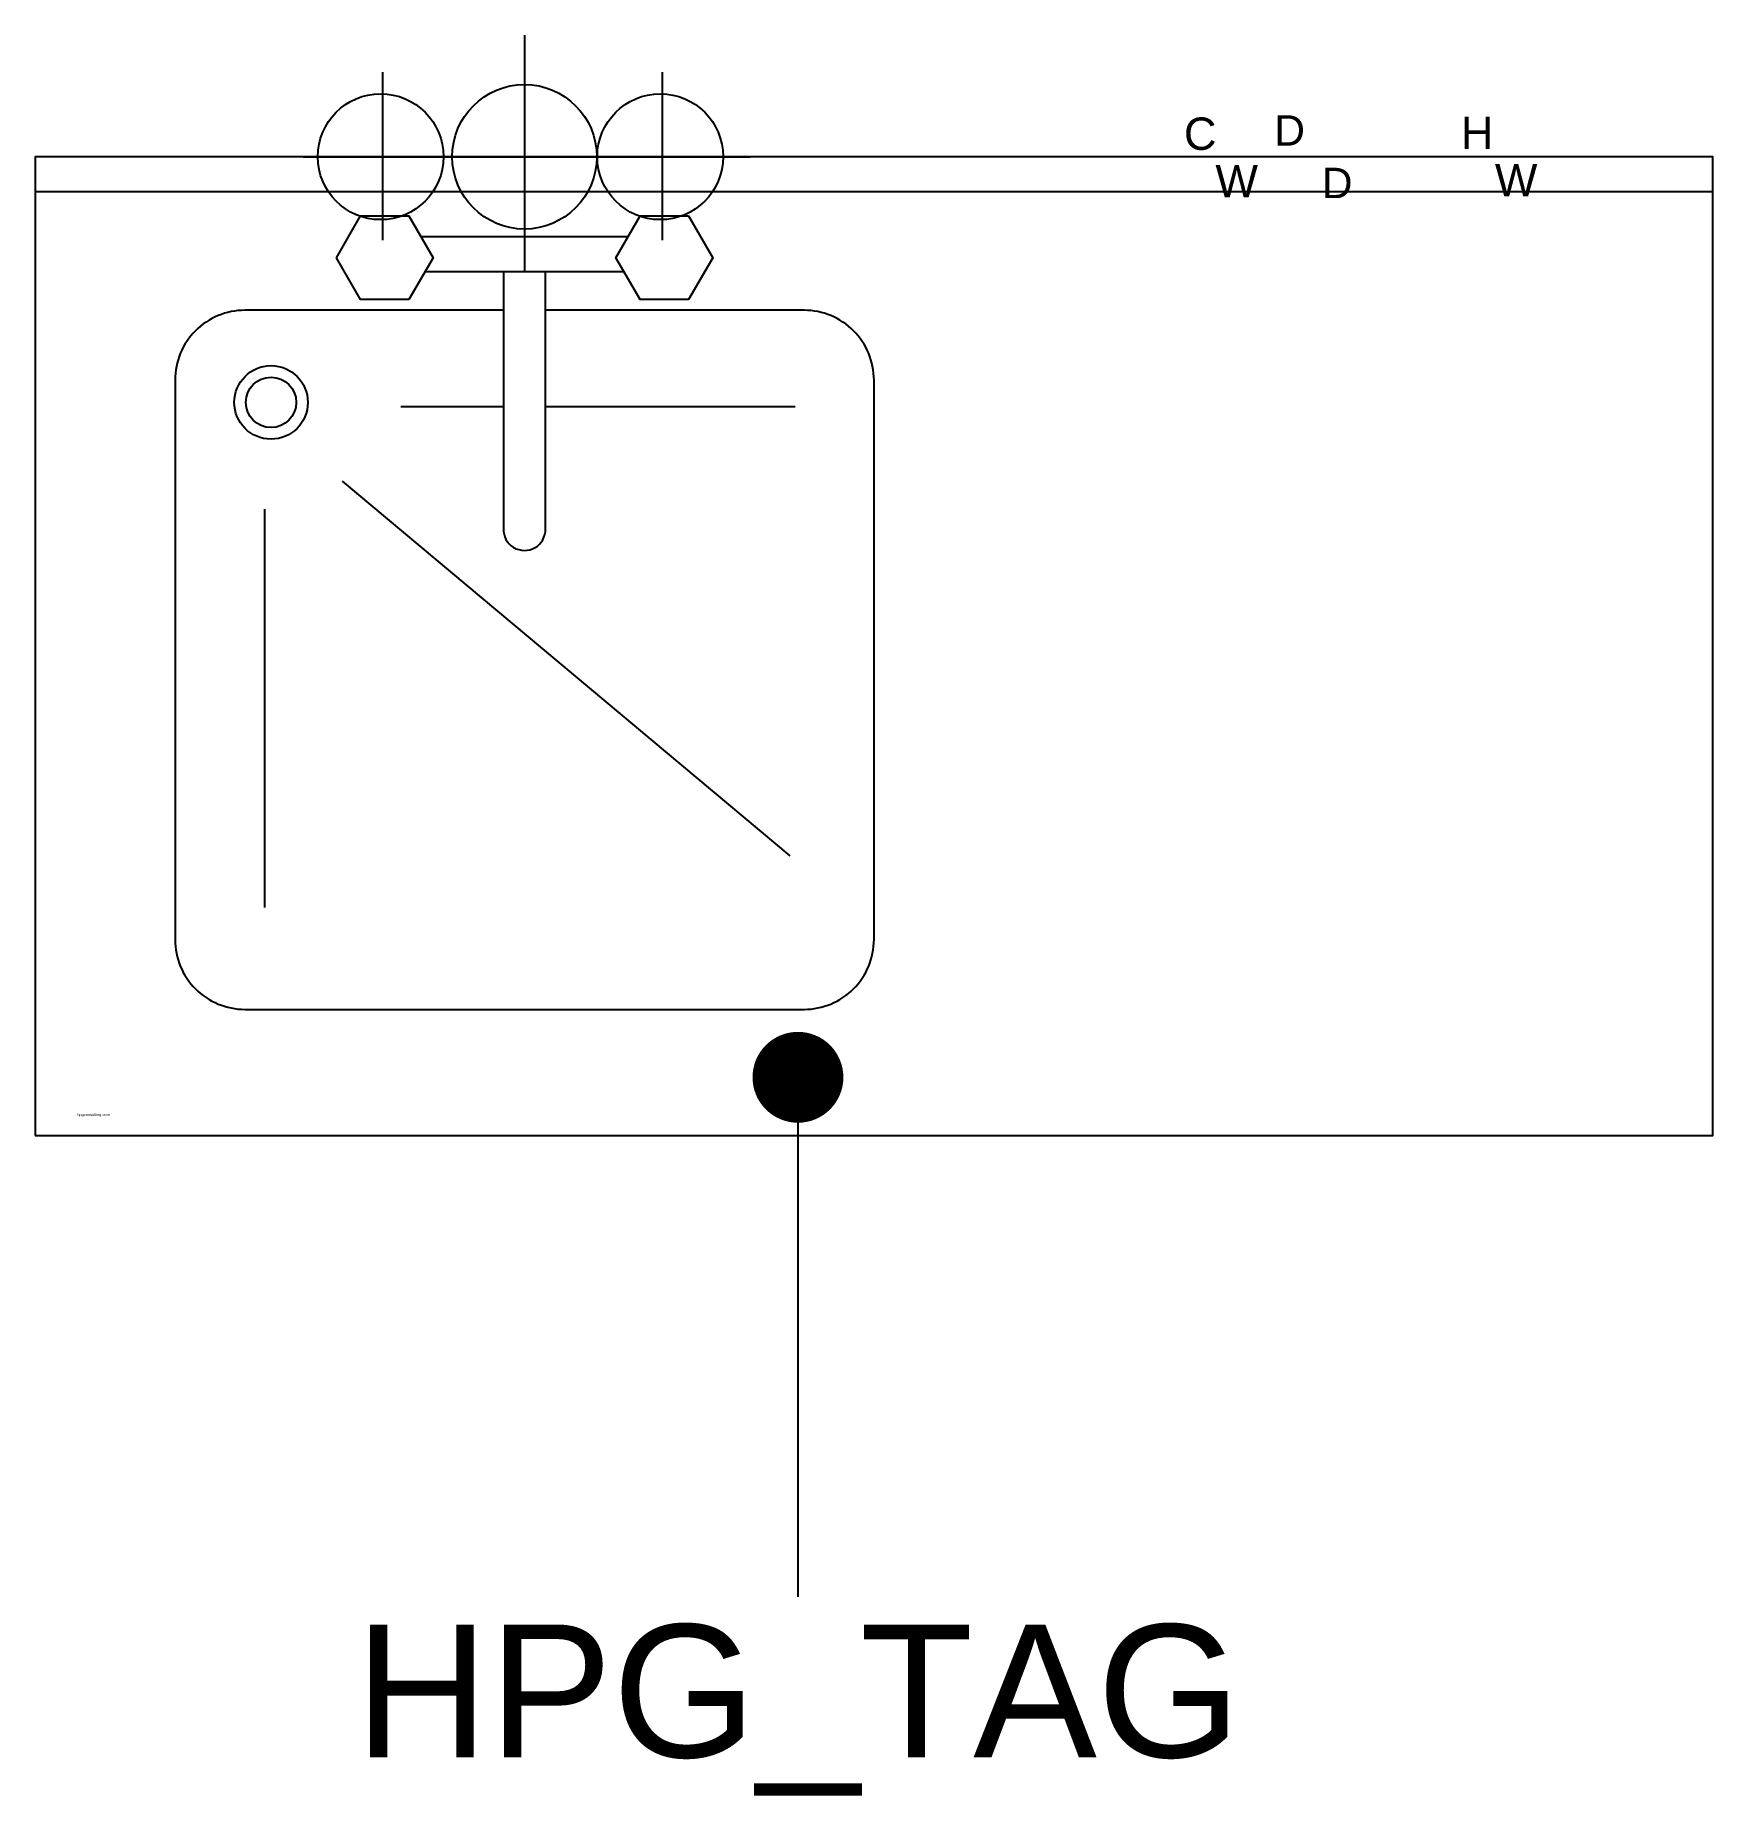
# Model space of a CAD drawing. Header units: millimetres. Extents: x 0 to 1200, y -1172 to 87.
import ezdxf
from ezdxf.enums import TextEntityAlignment as Align

# ---------------------------------------------------------------- set-up
doc = ezdxf.new("R2010")
doc.units = ezdxf.units.MM
doc.header["$LTSCALE"] = 1000
doc.header["$MEASUREMENT"] = 0
doc.linetypes.add('1', pattern=[0])
doc.layers.get('0').update_dxf_attribs({"linetype": '1'})
doc.layers.add('HPG Drainage', color=7, linetype='Continuous', true_color=0xad00ad)
doc.layers.add('HPG Water Supply', color=7, linetype='Continuous', true_color=0x00fa00)
doc.layers.add('HPG Equipment', color=20, linetype='Continuous')
doc.layers.add('HPG Equipment Code', color=130, linetype='Continuous')
doc.styles.add('ARIAL', font='arial.ttf')
doc.styles.add('ROMANS', font='romans.shx', dxfattribs={"height": 100})
doc.dimstyles.new('DIM-100', dxfattribs={"dimtxt": 125, "dimasz": 66, "dimexe": 1, "dimexo": 0, "dimgap": 0, "dimtad": 0, "dimtih": 1, "dimtoh": 1, "dimdec": 0, "dimrnd": 10, "dimzin": 3, "dimdsep": 46, "dimtxsty": 'ARIAL', "dimblk": 'OBLIQUE', "dimcen": 1, "dimdle": 1, "dimclrd": 256, "dimclre": 256, "dimclrt": 256, "dimazin": 0, "dimtfac": 1, "dimtdec": 0, "dimtofl": 0, "dimtmove": 0, "dimatfit": 3, "dimldrblk": 'OPEN', "dimfxl": 1, "dimtfill": 1, "dimtolj": 1, "dimtzin": 0, "dimarcsym": 0})

# ---------------------------------------------------------------- blocks, each defined once
blk = doc.blocks.new('_Oblique')
at = {"color": 0, "linetype": 'ByBlock', "lineweight": -2}
blk.add_line((-0.5, -0.5), (0.5, 0.5), dxfattribs=at)
blk = doc.blocks.new('DD')
at = {"layer": 'HPG Drainage'}
for p, q in [((36417.1, -22121.1), (36417.1, -22301.1)), ((36332.1, -22213.6), (36512.1, -22213.6))]:
    blk.add_line(p, q, dxfattribs=at)
blk.add_circle((36417.1, -22213.6), 55, dxfattribs=at)
at = {"layer": 'HPG Drainage', "char_height": 23.127, "width": 621.577, "attachment_point": 9, "style": 'ROMANS'}
for insert in [(37011.2, -22205.1), (37047.4, -22245.1)]:
    blk.add_mtext('{\\fArial|b0|i0|c0|p34;D}', dxfattribs=dict(at, insert=insert))
blk = doc.blocks.new('HW')
at = {"layer": 'HPG Water Supply'}
for p, q in [((36770.7, -22153.7), (36770.7, -22273.7)), ((36713.8, -22214.1), (36833.8, -22214.1))]:
    blk.add_line(p, q, dxfattribs=at)
blk.add_circle((36769.3, -22214.1), 45, dxfattribs=at)
at = {"layer": 'HPG Water Supply', "char_height": 23.127, "width": 621.577, "attachment_point": 9, "style": 'ROMANS'}
for s, insert in [('{\\fArial|b0|i0|c0|p34;H}', (37365.3, -22208.6)), ('{\\fArial|b0|i0|c0|p34;W}', (37396.8, -22242.3))]:
    blk.add_mtext(s, dxfattribs=dict(at, insert=insert))
blk = doc.blocks.new('CW')
at = {"layer": 'HPG Water Supply'}
for p, q in [((36970.7, -22153.7), (36970.7, -22273.7)), ((36913.8, -22214.1), (37033.8, -22214.1))]:
    blk.add_line(p, q, dxfattribs=at)
blk.add_circle((36969.3, -22214.1), 45, dxfattribs=at)
at = {"layer": 'HPG Water Supply', "char_height": 23.127, "width": 621.577, "attachment_point": 9, "style": 'ROMANS'}
for s, insert in [('{\\fArial|b0|i0|c0|p34;C}', (37567.2, -22209.5)), ('{\\fArial|b0|i0|c0|p34;W}', (37596.9, -22243.1))]:
    blk.add_mtext(s, dxfattribs=dict(at, insert=insert))

msp = doc.modelspace()

# ---------------------------------------------------------------- linework, layer by layer
at = {"layer": 'HPG Equipment'}
msp.add_line((1200, -25), (0, -25), dxfattribs=at)
at = {"layer": 'HPG Equipment', "ltscale": 22, "transparency": 33554643}
for p, q in [((424.3, -57.2), (275.5, -57.2)), ((424, -57.2), (276, -57.2)), ((421.1, -82.2), (278.9, -82.2)), ((335, -178.9), (261.6, -178.9)), ((543.7, -178.9), (365, -178.9)), ((219.6, -232.1), (539.8, -500.1)), ((164, -252.1), (164, -537))]:
    msp.add_line(p, q, dxfattribs=at)
at = {"layer": 'HPG Equipment'}
msp.add_lwpolyline([(0, -700), (1200, -700), (1200, 0), (0, 0)], close=True, dxfattribs=at)
at = {"layer": 'HPG Equipment', "ltscale": 22, "transparency": 33554643}
for points in [[(215.4, -72.2), (232.7, -42.2), (267.3, -42.2), (284.6, -72.2), (267.3, -102.2), (232.7, -102.2)], [(467.3, -42.2), (484.6, -72.2), (467.3, -102.2), (432.7, -102.2), (415.4, -72.2), (432.7, -42.2)]]:
    msp.add_lwpolyline(points, close=True, dxfattribs=at)
for points in [[(335, -82.2), (335, -265.9, 1.034518), (365, -266.2), (365, -82.2)], [(335, -109.8), (150, -109.8, 0.414214), (100, -159.8), (100, -559.8, 0.414214), (150, -609.8), (550, -609.8, 0.414214), (600, -559.8), (600, -159.8, 0.414214), (550, -109.8), (365, -109.8)]]:
    msp.add_lwpolyline(points, format="xyb", dxfattribs=at)
for radius in [26.3, 18]:
    msp.add_circle((168.7, -175.7), radius, dxfattribs=at)

# ---------------------------------------------------------------- block references
at = {"layer": 'HPG Drainage', "xscale": 0.939731590049007, "yscale": 0.939731590049007, "zscale": 0.939731590049007}
msp.add_blockref('DD', (-33872.3, 20874.8), dxfattribs=at)
at = {"layer": 'HPG Water Supply'}
for name, p in [('CW', (-36722.2, 22214.1)), ('HW', (-36322.2, 22214.1))]:
    msp.add_blockref(name, p, dxfattribs=at)

# ---------------------------------------------------------------- texts
at = {"layer": 'HPG Equipment', "style": 'ARIAL'}
msp.add_text('hpgconsulting.com', height=2, dxfattribs=at).set_placement((30.1, -686.1))

# ---------------------------------------------------------------- leaders
at = {"layer": 'HPG Equipment Code', "ltscale": 0.8}
msp.add_leader([(545.6, -658.4), (545.6, -1097.3)], dimstyle='DIM-100', override={"dimasz": 65, "dimgap": 0, "dimtad": 0, "dimldrblk": 'Dot'}, dxfattribs=at)

# ---------------------------------------------------------------- next in the draw order: wipeouts: each hides what was drawn before it
at = {"ltscale": 0.8}
msp.add_wipeout([(820.5, -1093.8), (819.7, -1086.7), (818.3, -1079.8), (816.1, -1073), (813.2, -1066.5), (809.6, -1060.3), (805.4, -1054.6), (800.7, -1049.3), (795.4, -1044.5), (789.6, -1040.4), (783.5, -1036.8), (777, -1033.9), (770.2, -1031.7), (763.3, -1030.2), (612.2, -1030.2), (605.1, -1030.2), (328, -1030.2), (321.1, -1031.7), (314.3, -1033.9), (307.8, -1036.8), (301.6, -1040.4), (295.9, -1044.5), (290.6, -1049.3), (285.8, -1054.6), (281.7, -1060.3), (278.1, -1066.5), (275.2, -1073), (273, -1079.8), (271.5, -1086.7), (270.8, -1093.8), (270.8, -1100.9), (271.5, -1108), (273, -1114.9), (275.2, -1121.7), (278.1, -1128.2), (281.7, -1134.3), (285.8, -1140.1), (290.6, -1145.4), (295.9, -1150.1), (301.6, -1154.3), (307.8, -1157.9), (314.3, -1160.8), (321.1, -1163), (328, -1164.4), (605.1, -1165.2), (612.2, -1165.2), (763.3, -1164.4), (770.2, -1163), (777, -1160.8), (783.5, -1157.9), (789.6, -1154.3), (795.4, -1150.1), (800.7, -1145.4), (805.4, -1140.1), (809.6, -1134.3), (813.2, -1128.2), (816.1, -1121.7), (818.3, -1114.9), (819.7, -1108), (820.5, -1100.9)], dxfattribs=at).translate(0, 0, 0).dxf.layer = 'HPG Equipment Code'

# ---------------------------------------------------------------- next in the draw order: texts
at = {"layer": 'HPG Equipment Code', "color": 4, "style": 'ARIAL', "flags": 4}
msp.add_attdef('HPG_TAG', text='HPG-01', height=95, dxfattribs=at).set_placement((545.6, -1097.3, 0), align=Align.MIDDLE_CENTER)

doc.saveas('drawing.dxf')
